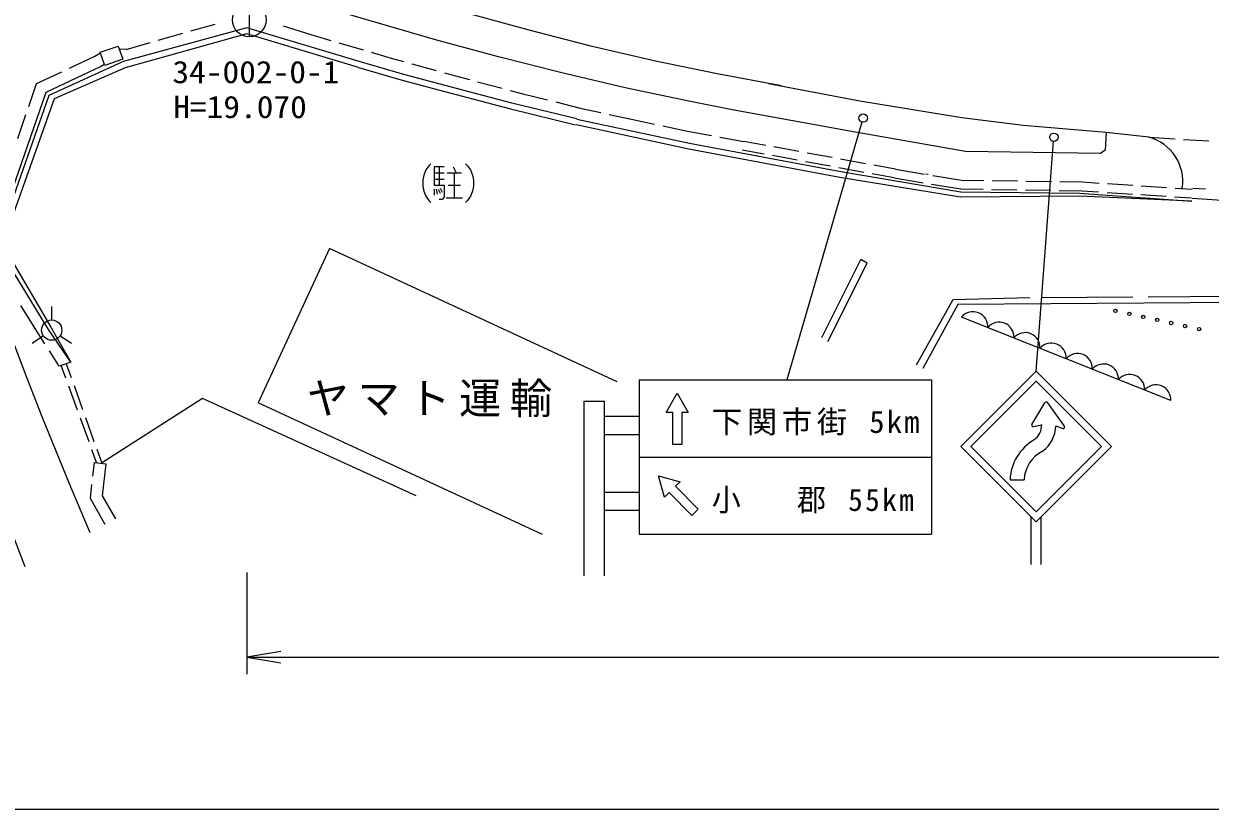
# Model space of a CAD drawing. Units: millimetres at full size, sheet at 1:1000; details may follow other scales. Extents: x 40000 to 680000, y 20000 to 380000.
# Drawn here: x 173886 to 244054, y 205000 to 251468 of the extents above; entities that cross this region are included whole.
import ezdxf
from ezdxf.enums import TextEntityAlignment as Align

# ---------------------------------------------------------------- set-up
doc = ezdxf.new("R2010")
doc.units = ezdxf.units.MM
doc.header["$LTSCALE"] = 1000
for name, color, linetype, lineweight in [('M-BGD', 7, 'Continuous', 13), ('M-BMK-SRVR', 3, 'Continuous', 13), ('M-STR-HTXT', 7, 'Continuous', 13), ('M-STR-STRC', 7, 'Continuous', 13), ('M-TTL-BAND', 7, 'Continuous', 25)]:
    doc.layers.add(name, color=color, linetype=linetype, lineweight=lineweight)
doc.styles.add('ＭＳ ゴシック', font='')
doc.styles.get('ＭＳ ゴシック').set_extended_font_data('MS Gothic')

# ---------------------------------------------------------------- blocks, each defined once
blk = doc.blocks.new('open_arrow')
at = {"color": 0, "linetype": 'Continuous', "lineweight": -2}
blk.add_lwpolyline([(7.5, 1.25), (0, 0), (7.5, -1.25)], dxfattribs=at)

msp = doc.modelspace()

# ---------------------------------------------------------------- linework, layer by layer
at = {"layer": 'M-BGD'}
for p, q in [((203780, 251079), (188036, 255412)), ((198232, 250521), (191011, 252617)), ((187086, 251229), (179703, 249210)), ((183767, 251038), (185210, 251449)), ((193714, 249224), (187086, 251229)), ((189225, 251338), (190859, 250832)), ((187082, 250864), (179880, 248859)), ((181844, 250490), (183286, 250901)), ((193616, 248888), (187082, 250864)), ((190859, 250832), (192041, 250485)), ((201956, 249507), (198232, 250521)), ((207497, 250117), (203780, 251079)), ((178414, 249779), (179476, 250141)), ((179476, 250141), (179741, 249362)), ((179940, 249947), (179535, 249966)), ((179940, 249947), (181363, 250352)), ((192521, 250345), (193961, 249923)), ((211250, 249258), (207497, 250117)), ((175397, 247240), (179703, 249210)), ((176597, 248842), (178093, 249546)), ((178093, 249546), (178424, 249749)), ((178680, 248999), (178414, 249779)), ((179741, 249362), (178680, 248999)), ((196365, 248472), (193714, 249224)), ((194441, 249783), (195624, 249436)), ((195624, 249436), (196353, 249233)), ((196835, 249099), (198280, 248697)), ((205636, 248579), (201956, 249507)), ((214897, 248498), (211250, 249258)), ((174648, 247926), (176145, 248630)), ((175213, 247418), (178426, 248929)), ((179880, 248859), (175693, 247015)), ((178426, 248929), (178655, 249070)), ((193616, 248888), (196272, 248135)), ((198800, 247818), (196365, 248472)), ((198762, 248562), (199491, 248359)), ((209448, 247679), (205636, 248579)), ((218688, 247791), (214897, 248498)), ((174182, 246578), (174648, 247926)), ((196272, 248135), (198709, 247480)), ((202752, 246776), (198800, 247818)), ((199491, 248359), (200240, 248162)), ((200723, 248034), (202174, 247652)), ((223332, 246895), (217925, 247918)), ((172282, 238390), (175397, 247240)), ((175693, 247015), (172635, 238407)), ((172864, 240635), (175213, 247418)), ((198709, 247480), (202665, 246437)), ((202657, 247524), (203406, 247327)), ((203406, 247327), (204860, 246963)), ((213224, 246896), (209448, 247679)), ((202665, 246437), (206522, 245485)), ((206590, 245850), (202752, 246776)), ((205345, 246841), (206799, 246478)), ((206799, 246478), (208018, 246212)), ((215783, 246382), (213224, 246896)), ((222965, 245063), (215783, 246382)), ((229360, 245903), (223332, 246895)), ((173527, 244688), (174018, 246106)), ((206594, 245827), (213258, 244411)), ((208507, 246106), (209726, 245840)), ((209726, 245840), (211193, 245527)), ((232993, 245455), (229360, 245903)), ((213209, 244040), (206560, 245480)), ((211682, 245423), (213148, 245110)), ((213148, 245110), (214564, 244852)), ((229574, 243918), (222965, 245063)), ((237889, 245030), (232993, 245455)), ((237897, 245029), (237834, 243992)), ((240416, 244754), (237889, 245030)), ((213258, 244411), (222202, 242728)), ((215056, 244762), (216473, 244504)), ((217762, 244268), (216473, 244504)), ((240416, 244754), (241973, 244656)), ((242472, 244625), (243969, 244531)), ((222154, 242378), (213209, 244040)), ((217665, 243757), (216365, 243995)), ((219633, 243396), (218157, 243666)), ((219729, 243907), (218254, 244177)), ((221696, 243546), (220221, 243816)), ((237570, 243787), (229574, 243918)), ((237834, 243992), (237570, 243787)), ((197668, 242819), (197548, 242519)), ((197848, 243059), (197668, 242819)), ((197968, 243179), (197848, 243059)), ((198748, 242999), (198148, 242999)), ((198148, 242999), (198148, 241919)), ((198448, 242999), (198448, 241919)), ((199288, 242999), (199468, 242639)), ((200008, 243179), (200128, 243059)), ((200128, 243059), (200308, 242819)), ((200308, 242819), (200428, 242519)), ((221600, 243035), (220124, 243305)), ((223567, 242674), (222092, 242944)), ((223663, 243185), (222188, 243455)), ((225445, 242858), (224155, 243094)), ((225445, 242858), (227146, 242576)), ((197548, 242519), (197488, 242219)), ((197488, 242219), (197488, 241859)), ((198148, 242639), (198748, 242639)), ((198148, 242279), (198748, 242279)), ((198928, 242639), (199768, 242639)), ((199348, 242639), (199348, 241139)), ((200428, 242519), (200488, 242219)), ((200488, 242219), (200488, 241859)), ((229278, 241215), (222154, 242378)), ((222202, 242728), (229312, 241525)), ((225360, 242345), (224059, 242583)), ((225360, 242345), (227081, 242059)), ((227362, 242552), (227242, 242574)), ((227640, 242494), (229342, 242212)), ((229342, 242212), (230656, 242193)), ((231156, 242186), (232655, 242165)), ((233155, 242158), (234655, 242137)), ((235155, 242130), (236469, 242112)), ((236469, 242112), (237481, 242045)), ((197488, 241859), (197548, 241559)), ((197548, 241559), (197668, 241259)), ((198148, 241919), (198748, 241919)), ((198148, 241679), (198148, 241319)), ((198268, 241679), (198328, 241379)), ((198388, 241679), (198508, 241439)), ((198508, 241739), (198628, 241499)), ((198748, 241919), (198748, 241199)), ((198988, 241919), (199708, 241919)), ((200428, 241559), (200308, 241259)), ((200488, 241859), (200428, 241559)), ((227574, 241978), (229295, 241692)), ((229295, 241692), (230622, 241674)), ((229312, 241525), (236313, 241452)), ((231122, 241667), (232622, 241646)), ((233122, 241639), (234622, 241618)), ((235122, 241610), (236449, 241592)), ((236313, 241452), (242954, 240978)), ((236449, 241592), (237454, 241526)), ((237953, 241493), (239449, 241394)), ((237980, 242012), (239477, 241914)), ((239976, 241881), (241473, 241782)), ((241971, 241749), (242983, 241683)), ((243024, 241750), (243777, 241699)), ((197668, 241259), (197848, 241019)), ((197848, 241019), (197968, 240899)), ((198628, 241079), (198448, 241079)), ((198748, 241199), (198628, 241079)), ((199828, 241139), (198868, 241139)), ((200128, 241019), (200008, 240899)), ((200308, 241259), (200128, 241019)), ((236340, 241273), (229278, 241215)), ((242954, 240978), (236340, 241273)), ((239948, 241361), (241445, 241263)), ((241944, 241230), (242949, 241164)), ((242983, 241152), (252970, 240470)), ((175349, 233383), (172282, 238390)), ((172635, 238407), (175482, 233514)), ((191972, 238163), (187749, 229037)), ((208984, 230291), (191972, 238163)), ((221086, 232906), (223389, 237519)), ((221429, 232663), (223767, 237305)), ((223767, 237305), (223389, 237519)), ((172297, 235161), (174059, 230560)), ((226676, 231298), (228857, 235163)), ((228857, 235163), (233376, 235273)), ((234075, 235273), (239468, 235310)), ((240388, 235310), (245327, 235359)), ((174556, 233438), (173719, 234797)), ((175541, 233943), (175542, 234743)), ((229128, 234865), (227052, 231064)), ((249511, 235015), (229128, 234865)), ((241717, 229178), (229349, 234119)), ((175048, 233000), (174391, 232543)), ((175135, 232537), (174556, 233438)), ((176670, 231446), (175349, 233383)), ((175482, 233514), (176670, 231446)), ((176038, 233008), (176702, 232562)), ((175985, 231215), (175406, 232116)), ((176670, 231446), (175985, 231215)), ((176384, 230494), (176107, 231256)), ((176401, 231355), (176694, 230532)), ((174059, 230560), (174952, 228235)), ((177067, 228615), (176555, 230025)), ((176861, 230061), (177364, 228647)), ((184457, 229289), (178493, 225476)), ((197102, 223548), (184457, 229289)), ((204561, 221257), (187749, 229037)), ((174952, 228235), (176568, 224270)), ((177750, 226735), (177238, 228145)), ((177532, 228176), (178035, 226763)), ((178198, 225503), (177921, 226265)), ((178203, 226292), (178496, 225469)), ((177980, 224704), (178074, 225517)), ((178074, 225517), (178769, 225437)), ((178550, 223541), (178769, 225437)), ((176568, 224270), (177796, 221373)), ((177828, 223393), (177922, 224207)), ((178706, 221854), (177828, 223393)), ((179325, 222182), (178550, 223541))]:
    msp.add_line(p, q, dxfattribs=at)
for centre, radius in [((238446, 234479), 100), ((239270, 234300), 100), ((175540, 233343), 600), ((240094, 234122), 100), ((240918, 233944), 100), ((241742, 233765), 100), ((242566, 233587), 100), ((243390, 233408), 100)]:
    msp.add_circle(centre, radius, dxfattribs=at)
for centre, radius, start, end in [((239735, 242148), 2694, 351.23114, 75.35425), ((230019, 233553), 877, 356.65366, 139.78763), ((231565, 232935), 877, 356.65366, 139.78763), ((233111, 232318), 877, 356.65366, 139.78763), ((234657, 231700), 877, 356.65366, 139.78763), ((236203, 231082), 877, 356.65366, 139.78763), ((237749, 230464), 877, 356.65366, 139.78763), ((239295, 229847), 877, 356.65366, 139.78763), ((240841, 229229), 877, 356.65366, 139.78763)]:
    msp.add_arc(centre, radius, start, end, dxfattribs=at)
at = {"layer": 'M-BMK-SRVR'}
msp.add_line((187224, 252700), (187224, 250700), dxfattribs=at)
msp.add_circle((187224, 251700), 1000, dxfattribs=at)
at = {"layer": 'M-STR-HTXT'}
for p, q in [((187086, 219000), (187086, 213000)), ((187086, 214000), (402549, 214000))]:
    msp.add_line(p, q, dxfattribs=at)
at = {"layer": 'M-STR-STRC'}
for p, q in [((223458, 245641), (219014, 230407)), ((233759, 230912), (234789, 244512)), ((173963, 219342), (169528, 230920)), ((233759, 230912), (229304, 226457)), ((238213, 226457), (233759, 230912)), ((210279, 230407), (210279, 221265)), ((210279, 230407), (227574, 230407)), ((227574, 230407), (227574, 221265)), ((233759, 230318), (229898, 226457)), ((237619, 226457), (233759, 230318)), ((211886, 228477), (212534, 229619)), ((212534, 229619), (213181, 228477)), ((207015, 229148), (208237, 229148)), ((207015, 229148), (207015, 218812)), ((208237, 218812), (208237, 229148)), ((233506, 227765), (234277, 229040)), ((235427, 227653), (234445, 229046)), ((208237, 228247), (210279, 228247)), ((212267, 228477), (211886, 228477)), ((212267, 226573), (212267, 228477)), ((213181, 228477), (212800, 228477)), ((212800, 228477), (212800, 226573)), ((233592, 227645), (234084, 227750)), ((234918, 227682), (235334, 227531)), ((210279, 227159), (208237, 227159)), ((212800, 226573), (212267, 226573)), ((233759, 222002), (229304, 226457)), ((233759, 222596), (229898, 226457)), ((233759, 222002), (238213, 226457)), ((233759, 222596), (237619, 226457)), ((210279, 225836), (227574, 225836)), ((211783, 223462), (211433, 224727)), ((211433, 224727), (212699, 224377)), ((212699, 224377), (212430, 224108)), ((212430, 224108), (213776, 222761)), ((232213, 224496), (233040, 224496)), ((208237, 223761), (210279, 223761)), ((212053, 223731), (211783, 223462)), ((213399, 222385), (212053, 223731)), ((210279, 222673), (208237, 222673)), ((213776, 222761), (213399, 222385)), ((233458, 219474), (233459, 222302)), ((234058, 219473), (234059, 222303)), ((210279, 221265), (227574, 221265))]:
    msp.add_line(p, q, dxfattribs=at)
for centre in [(223530, 245890), (234808, 244753)]:
    msp.add_circle(centre, 250, dxfattribs=at)
for centre, radius, start, end in [((234363, 228988), 101, 35.16644, 148.8407), ((233575, 227724), 80.5, 148.8407, 282.09476), ((233021, 227720), 1063, 306.05144, 1.66465), ((233021, 227720), 1897, 306.05144, 358.8662), ((235361, 227606), 80.5, 250.01689, 35.16644), ((235076, 224376), 2865, 119.91599, 177.61533), ((235076, 224376), 2039, 117.14618, 176.64752)]:
    msp.add_arc(centre, radius, start, end, dxfattribs=at)
at = {"layer": 'M-TTL-BAND'}
msp.add_line((40000, 205000), (579000, 205000), dxfattribs=at)

# ---------------------------------------------------------------- block references
at = {"layer": 'M-STR-HTXT', "xscale": 267, "yscale": 267}
msp.add_blockref('open_arrow', (187086, 214000), dxfattribs=at)

# ---------------------------------------------------------------- texts
at = {"layer": 'M-BGD', "insert": (190623, 228193), "char_height": 1833, "attachment_point": 7, "style": 'ＭＳ ゴシック'}
msp.add_mtext('\\T1.2;ヤマト運輸', dxfattribs=at)
at = {"layer": 'M-BMK-SRVR', "style": 'ＭＳ ゴシック', "width": 1.1}
for s, p in [('34-002-0-1', (182676, 247555)), ('H=19.070', (182725, 245489))]:
    msp.add_text(s, height=1320, dxfattribs=at).set_placement(p, align=Align.BOTTOM_LEFT)
at = {"layer": 'M-STR-STRC', "char_height": 1320, "attachment_point": 7, "style": 'ＭＳ ゴシック'}
for s, insert in [('\\T1.15;下関市街\\~5km', (214576, 227111)), ('\\T1.18;\\W0.95;小\\~\u3000郡\\~55km', (214576, 222500))]:
    msp.add_mtext(s, dxfattribs=dict(at, insert=insert))

doc.saveas('drawing.dxf')
